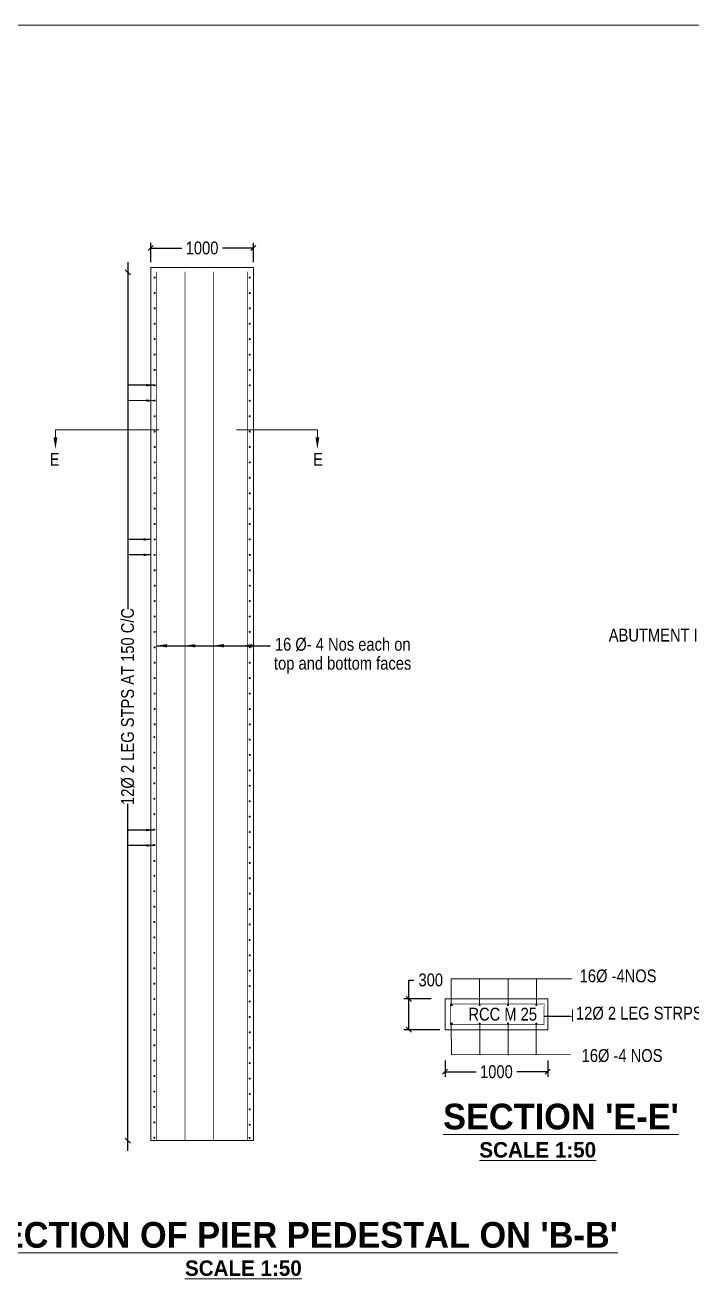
# Model space of a CAD drawing. Header units: millimetres. Extents: x 856385 to 958457, y -77744 to -16204.
# Drawn here: x 874687 to 887676, y -40616 to -16204 of the extents above; entities that cross this region are included whole.
import ezdxf

# ---------------------------------------------------------------- set-up
doc = ezdxf.new("R2010")
doc.units = ezdxf.units.MM
doc.header["$LTSCALE"] = 300
doc.header["$MEASUREMENT"] = 0
doc.layers.add('abutment', color=7, linetype='Continuous')
doc.styles.add('ARIAL NARROW', font='ARIALN.TTF', dxfattribs={"height": 250})
doc.styles.add('arn', font='ARIALN.TTF')
doc.styles.add('CITYBLUEPR', font='cityb___.ttf')
doc.dimstyles.get("Standard").update_dxf_attribs({"dimtxt": 200, "dimasz": 200, "dimexe": 0.18, "dimexo": 0.0625, "dimgap": 0.09, "dimtad": 0, "dimdec": 0, "dimzin": 0, "dimdsep": 46, "dimtxsty": 'ARIAL NARROW', "dimcen": 0.0851, "dimdle": 0.1, "dimse1": 1, "dimse2": 1, "dimadec": 0, "dimazin": 0, "dimtfac": 1, "dimtdec": 0, "dimtofl": 0, "dimtmove": 0, "dimatfit": 3, "dimfxl": 1, "dimtolj": 1, "dimtzin": 0, "dimarcsym": 0})
doc.dimstyles.new('STANDARD$0', dxfattribs={"dimscale": 88.888889, "dimtxt": 0.02, "dimasz": 0.02, "dimexe": 0.05, "dimexo": 0.1, "dimgap": 0.002, "dimtad": 2, "dimdec": 0, "dimzin": 1, "dimdsep": 46, "dimtxsty": 'Standard', "dimcen": 0.09, "dimadec": 0, "dimazin": 0, "dimtfac": 1, "dimtdec": 4, "dimtofl": 0, "dimtmove": 0, "dimatfit": 3, "dimfxl": 1, "dimtolj": 1, "dimtzin": 1, "dimarcsym": 0})
doc.dimstyles.new('STANDARD$7', dxfattribs={"dimtxt": 2, "dimasz": 2, "dimexe": 1.25, "dimexo": 0.625, "dimtad": 1, "dimdec": 0, "dimlfac": 0.5, "dimdsep": 46, "dimtxsty": 'ARIAL NARROW', "dimcen": 2.5, "dimdle": 0.1, "dimse1": 1, "dimse2": 1, "dimadec": 0, "dimazin": 0, "dimtfac": 1, "dimtdec": 0, "dimtmove": 0, "dimatfit": 3, "dimfxl": 1, "dimtolj": 1, "dimtzin": 0, "dimarcsym": 0})

# ---------------------------------------------------------------- blocks, each defined once
blk = doc.blocks.new('_Oblique')
at = {"color": 0, "linetype": 'ByBlock', "lineweight": -2}
blk.add_line((-0.5, -0.5), (0.5, 0.5), dxfattribs=at)
blk = doc.blocks.new('*D6')
at = {"layer": 'abutment', "color": 0, "linetype": 'ByBlock', "lineweight": -2, "transparency": 16777216}
for p, q in [((882162, -35164), (882162, -34796)), ((882162, -34796), (882262, -34796)), ((882598, -35164), (882062, -35164)), ((882162, -35764), (882162, -35164)), ((882768, -35764), (882062, -35764))]:
    blk.add_line(p, q, dxfattribs=at)
at = {"layer": 'Defpoints', "color": 0, "linetype": 'ByBlock', "lineweight": 9, "transparency": 16777216}
for p in [(882698, -35164), (882162, -35764), (882868, -35764)]:
    blk.add_point(p, dxfattribs=at)
at = {"layer": 'abutment', "color": 0, "linetype": 'ByBlock', "lineweight": -2, "transparency": 16777216, "xscale": 100, "yscale": 100, "zscale": 100}
for p, rotation in [((882162, -35164), 90), ((882162, -35764), 270)]:
    blk.add_blockref('_Oblique', p, dxfattribs=dict(at, rotation=rotation))
at = {"layer": 'abutment', "color": 0, "linetype": 'ByBlock', "lineweight": 13, "transparency": 16777216, "insert": (882589, -34796), "char_height": 250, "attachment_point": 5, "style": 'ARIAL NARROW'}
blk.add_mtext('\\A1;300', dxfattribs=at)
blk = doc.blocks.new('*D7')
at = {"layer": 'abutment', "color": 0, "linetype": 'ByBlock', "lineweight": -2, "transparency": 16777216}
for p, q in [((876688, -20819), (876688, -27573)), ((876688, -38122), (876688, -31367))]:
    blk.add_line(p, q, dxfattribs=at)
at = {"layer": 'Defpoints', "color": 0, "linetype": 'ByBlock', "lineweight": 9, "transparency": 16777216}
for p in [(877030, -21019), (876688, -37922), (877135, -37922)]:
    blk.add_point(p, dxfattribs=at)
at = {"layer": 'abutment', "color": 0, "linetype": 'ByBlock', "lineweight": -2, "transparency": 16777216, "xscale": 100, "yscale": 100, "zscale": 100}
for p, rotation in [((876688, -21019), 90), ((876688, -37922), 270)]:
    blk.add_blockref('_Oblique', p, dxfattribs=dict(at, rotation=rotation))
at = {"layer": 'abutment', "color": 0, "linetype": 'ByBlock', "lineweight": 13, "transparency": 16777216, "insert": (876688, -29470), "char_height": 250, "attachment_point": 5, "rotation": 90, "style": 'arn'}
blk.add_mtext('\\A1;12%%C 2 LEG STPS AT 150 C/C', dxfattribs=at)
blk = doc.blocks.new('*D88')
at = {"layer": 'abutment', "color": 0, "linetype": 'ByBlock', "lineweight": -2, "transparency": 16777216}
for p, q in [((877135, -20822), (877135, -20444)), ((879135, -20822), (879135, -20444)), ((877135, -20544), (877738, -20544)), ((879135, -20544), (878531, -20544))]:
    blk.add_line(p, q, dxfattribs=at)
at = {"layer": 'Defpoints', "color": 0, "linetype": 'ByBlock', "lineweight": 9, "transparency": 16777216}
for p in [(879135, -20544), (877135, -20922), (879135, -20922)]:
    blk.add_point(p, dxfattribs=at)
at = {"layer": 'abutment', "color": 0, "linetype": 'ByBlock', "lineweight": -2, "transparency": 16777216, "xscale": 100, "yscale": 100, "zscale": 100, "rotation": 180}
blk.add_blockref('_Oblique', (877135, -20544), dxfattribs=at)
at = {"layer": 'abutment', "color": 0, "linetype": 'ByBlock', "lineweight": -2, "transparency": 16777216, "xscale": 100, "yscale": 100, "zscale": 100}
blk.add_blockref('_Oblique', (879135, -20544), dxfattribs=at)
at = {"layer": 'abutment', "color": 0, "linetype": 'ByBlock', "lineweight": 13, "transparency": 16777216, "insert": (878135, -20544), "char_height": 250, "attachment_point": 5, "style": 'ARIAL NARROW'}
blk.add_mtext('\\A1;1000', dxfattribs=at)
blk = doc.blocks.new('*D9')
at = {"layer": 'abutment', "color": 0, "linetype": 'ByBlock', "lineweight": -2, "transparency": 16777216}
for p, q in [((882868, -36363), (882868, -36682)), ((884868, -36363), (884868, -36682)), ((882868, -36582), (883472, -36582)), ((884868, -36582), (884264, -36582))]:
    blk.add_line(p, q, dxfattribs=at)
at = {"layer": 'Defpoints', "color": 0, "linetype": 'ByBlock', "lineweight": 9, "transparency": 16777216}
for p in [(882868, -36263), (884868, -36263), (884868, -36582)]:
    blk.add_point(p, dxfattribs=at)
at = {"layer": 'abutment', "color": 0, "linetype": 'ByBlock', "lineweight": -2, "transparency": 16777216, "xscale": 100, "yscale": 100, "zscale": 100, "rotation": 180}
blk.add_blockref('_Oblique', (882868, -36582), dxfattribs=at)
at = {"layer": 'abutment', "color": 0, "linetype": 'ByBlock', "lineweight": -2, "transparency": 16777216, "xscale": 100, "yscale": 100, "zscale": 100}
blk.add_blockref('_Oblique', (884868, -36582), dxfattribs=at)
at = {"layer": 'abutment', "color": 0, "linetype": 'ByBlock', "lineweight": 13, "transparency": 16777216, "insert": (883868, -36582), "char_height": 250, "attachment_point": 5, "style": 'ARIAL NARROW'}
blk.add_mtext('\\A1;1000', dxfattribs=at)

msp = doc.modelspace()

# ---------------------------------------------------------------- linework, layer by layer
at = {"layer": 'abutment', "linetype": 'ByBlock', "lineweight": 13}
for p, q in [((958457.3, -16203.7), (856384.6, -16203.7)), ((877134.6, -20921.9), (879134.6, -20921.9)), ((877134.6, -20921.9), (877134.6, -37921.9)), ((879134.6, -20921.9), (879134.6, -29921.9)), ((879134.6, -20921.9), (879134.6, -37921.9)), ((875278.5, -24082.7), (877293.7, -24082.7)), ((875278.5, -24232.7), (875278.5, -24082.7)), ((880380.7, -24082.7), (878807.3, -24082.7)), ((880380.7, -24232.7), (880380.7, -24082.7)), ((882989.7, -34770.6), (885336, -34770.6)), ((882989.7, -35295.3), (882989.7, -34770.6)), ((883541.7, -35295.3), (883541.7, -34770.6)), ((884093.7, -35295.3), (884093.7, -34770.6)), ((884645.7, -35295.3), (884645.7, -34770.6)), ((882868.3, -35164.2), (884868.3, -35164.2)), ((882868.3, -35764.2), (882868.3, -35164.2)), ((884868.3, -35764.2), (884868.3, -35164.2)), ((885347.6, -35510.1), (885347.6, -35372.6)), ((882989.7, -35633.1), (882992.8, -36250.9)), ((883547.6, -35633.1), (883547.6, -36248)), ((885309, -35502.5), (885347.6, -35510.1)), ((885347.6, -35510.1), (885347.6, -35601.1)), ((884868.3, -35764.2), (882868.3, -35764.2)), ((884098.4, -35643.1), (884098.4, -36258)), ((884645.4, -35664.2), (884645.4, -36248)), ((882992.9, -36250.9), (885310.2, -36248.9)), ((877134.6, -37921.9), (879134.6, -37921.9))]:
    msp.add_line(p, q, dxfattribs=at)
at = {"layer": 'abutment', "linetype": 'ByBlock', "lineweight": 13, "const_width": 20}
for points in [[(877221.2, -21118.6, -1), (877201.2, -21118.6, -1)], [(879073.5, -21118.6, -1), (879053.5, -21118.6, -1)], [(877221.2, -21418.6, -1), (877201.2, -21418.6, -1)], [(879073.5, -21418.6, -1), (879053.5, -21418.6, -1)], [(877221.2, -21718.6, -1), (877201.2, -21718.6, -1)], [(879073.5, -21718.6, -1), (879053.5, -21718.6, -1)], [(877221.2, -22018.6, -1), (877201.2, -22018.6, -1)], [(879073.5, -22018.6, -1), (879053.5, -22018.6, -1)], [(877221.2, -22318.6, -1), (877201.2, -22318.6, -1)], [(879073.5, -22318.6, -1), (879053.5, -22318.6, -1)], [(877221.2, -22618.6, -1), (877201.2, -22618.6, -1)], [(879073.5, -22618.6, -1), (879053.5, -22618.6, -1)], [(877221.2, -22918.6, -1), (877201.2, -22918.6, -1)], [(879073.5, -22918.6, -1), (879053.5, -22918.6, -1)], [(877221.2, -23218.6, -1), (877201.2, -23218.6, -1)], [(879073.5, -23218.6, -1), (879053.5, -23218.6, -1)], [(877221.2, -23518.6, -1), (877201.2, -23518.6, -1)], [(879073.5, -23518.6, -1), (879053.5, -23518.6, -1)], [(877221.2, -23818.6, -1), (877201.2, -23818.6, -1)], [(879073.5, -23818.6, -1), (879053.5, -23818.6, -1)], [(877221.2, -24118.6, -1), (877201.2, -24118.6, -1)], [(879073.5, -24118.6, -1), (879053.5, -24118.6, -1)], [(877221.2, -24418.6, -1), (877201.2, -24418.6, -1)], [(879073.5, -24418.6, -1), (879053.5, -24418.6, -1)], [(877221.2, -24718.6, -1), (877201.2, -24718.6, -1)], [(879073.5, -24718.6, -1), (879053.5, -24718.6, -1)], [(877221.2, -25018.6, -1), (877201.2, -25018.6, -1)], [(879073.5, -25018.6, -1), (879053.5, -25018.6, -1)], [(877221.2, -25318.6, -1), (877201.2, -25318.6, -1)], [(879073.5, -25318.6, -1), (879053.5, -25318.6, -1)], [(877221.2, -25618.6, -1), (877201.2, -25618.6, -1)], [(879073.5, -25618.6, -1), (879053.5, -25618.6, -1)], [(877221.2, -25918.6, -1), (877201.2, -25918.6, -1)], [(879073.5, -25918.6, -1), (879053.5, -25918.6, -1)], [(877221.2, -26218.6, -1), (877201.2, -26218.6, -1)], [(879073.5, -26218.6, -1), (879053.5, -26218.6, -1)], [(877221.2, -26518.6, -1), (877201.2, -26518.6, -1)], [(879073.5, -26518.6, -1), (879053.5, -26518.6, -1)], [(877221.2, -26818.6, -1), (877201.2, -26818.6, -1)], [(879073.5, -26818.6, -1), (879053.5, -26818.6, -1)], [(877221.2, -27118.6, -1), (877201.2, -27118.6, -1)], [(879073.5, -27118.6, -1), (879053.5, -27118.6, -1)], [(877221.2, -27418.6, -1), (877201.2, -27418.6, -1)], [(879073.5, -27418.6, -1), (879053.5, -27418.6, -1)], [(877221.2, -27718.6, -1), (877201.2, -27718.6, -1)], [(879073.5, -27718.6, -1), (879053.5, -27718.6, -1)], [(877221.2, -28018.6, -1), (877201.2, -28018.6, -1)], [(879073.5, -28018.6, -1), (879053.5, -28018.6, -1)], [(877221.2, -28318.6, -1), (877201.2, -28318.6, -1)], [(879073.5, -28318.6, -1), (879053.5, -28318.6, -1)], [(877221.2, -28618.6, -1), (877201.2, -28618.6, -1)], [(879073.5, -28618.6, -1), (879053.5, -28618.6, -1)], [(877221.2, -28918.6, -1), (877201.2, -28918.6, -1)], [(879073.5, -28918.6, -1), (879053.5, -28918.6, -1)], [(877221.2, -29218.6, -1), (877201.2, -29218.6, -1)], [(879073.5, -29218.6, -1), (879053.5, -29218.6, -1)], [(877221.2, -29518.6, -1), (877201.2, -29518.6, -1)], [(879073.5, -29518.6, -1), (879053.5, -29518.6, -1)], [(877221.2, -29818.6, -1), (877201.2, -29818.6, -1)], [(879073.5, -29818.6, -1), (879053.5, -29818.6, -1)], [(877214.6, -30067.2, -1), (877194.6, -30067.2, -1)], [(879073.5, -30114.7, -1), (879053.5, -30114.7, -1)], [(877214.6, -30367.2, -1), (877194.6, -30367.2, -1)], [(879073.5, -30414.7, -1), (879053.5, -30414.7, -1)], [(877214.6, -30667.2, -1), (877194.6, -30667.2, -1)], [(879073.5, -30714.7, -1), (879053.5, -30714.7, -1)], [(877214.6, -30967.2, -1), (877194.6, -30967.2, -1)], [(879073.5, -31014.7, -1), (879053.5, -31014.7, -1)], [(877214.6, -31267.2, -1), (877194.6, -31267.2, -1)], [(879073.5, -31314.7, -1), (879053.5, -31314.7, -1)], [(877214.6, -31567.2, -1), (877194.6, -31567.2, -1)], [(879073.5, -31614.7, -1), (879053.5, -31614.7, -1)], [(877214.6, -31867.2, -1), (877194.6, -31867.2, -1)], [(879073.5, -31914.7, -1), (879053.5, -31914.7, -1)], [(877214.6, -32167.2, -1), (877194.6, -32167.2, -1)], [(879073.5, -32214.7, -1), (879053.5, -32214.7, -1)], [(877217.1, -32476.7, -1), (877197.1, -32476.7, -1)], [(879073.5, -32514.7, -1), (879053.5, -32514.7, -1)], [(877214.6, -32767.2, -1), (877194.6, -32767.2, -1)], [(879073.5, -32814.7, -1), (879053.5, -32814.7, -1)], [(877214.6, -33067.2, -1), (877194.6, -33067.2, -1)], [(879073.5, -33114.7, -1), (879053.5, -33114.7, -1)], [(877214.6, -33367.2, -1), (877194.6, -33367.2, -1)], [(879073.5, -33414.7, -1), (879053.5, -33414.7, -1)], [(877214.6, -33667.2, -1), (877194.6, -33667.2, -1)], [(879073.5, -33714.7, -1), (879053.5, -33714.7, -1)], [(877214.6, -33967.2, -1), (877194.6, -33967.2, -1)], [(879073.5, -34014.7, -1), (879053.5, -34014.7, -1)], [(877214.6, -34267.2, -1), (877194.6, -34267.2, -1)], [(879073.5, -34314.7, -1), (879053.5, -34314.7, -1)], [(877214.6, -34567.2, -1), (877194.6, -34567.2, -1)], [(879073.5, -34614.7, -1), (879053.5, -34614.7, -1)], [(877214.6, -34867.2, -1), (877194.6, -34867.2, -1)], [(879073.5, -34914.7, -1), (879053.5, -34914.7, -1)], [(877214.6, -35167.2, -1), (877194.6, -35167.2, -1)], [(879073.5, -35214.7, -1), (879053.5, -35214.7, -1)], [(883009.3, -35285.3, -1), (882989.3, -35285.3, -1)], [(883551.7, -35285.3, -1), (883531.7, -35285.3, -1)], [(884103.7, -35285.3, -1), (884083.7, -35285.3, -1)], [(884655.7, -35285.3, -1), (884635.7, -35285.3, -1)], [(877214.6, -35467.2, -1), (877194.6, -35467.2, -1)], [(879073.5, -35514.7, -1), (879053.5, -35514.7, -1)], [(883009.3, -35643.1, 1), (882989.3, -35643.1, 1)], [(883551.7, -35643.1, 1), (883531.7, -35643.1, 1)], [(884103.7, -35643.1, 1), (884083.7, -35643.1, 1)], [(884655.7, -35643.1, 1), (884635.7, -35643.1, 1)], [(877214.6, -35767.2, -1), (877194.6, -35767.2, -1)], [(879073.5, -35814.7, -1), (879053.5, -35814.7, -1)], [(877214.6, -36067.2, -1), (877194.6, -36067.2, -1)], [(879073.5, -36114.7, -1), (879053.5, -36114.7, -1)], [(877214.6, -36367.2, -1), (877194.6, -36367.2, -1)], [(879073.5, -36414.7, -1), (879053.5, -36414.7, -1)], [(877214.6, -36667.2, -1), (877194.6, -36667.2, -1)], [(879073.5, -36714.7, -1), (879053.5, -36714.7, -1)], [(877214.6, -36967.2, -1), (877194.6, -36967.2, -1)], [(879073.5, -37014.7, -1), (879053.5, -37014.7, -1)], [(877214.6, -37267.2, -1), (877194.6, -37267.2, -1)], [(879073.5, -37314.7, -1), (879053.5, -37314.7, -1)], [(877214.6, -37567.2, -1), (877194.6, -37567.2, -1)], [(879073.5, -37614.7, -1), (879053.5, -37614.7, -1)], [(877214.6, -37867.2, -1), (877194.6, -37867.2, -1)], [(879069.5, -37870.8, -1), (879049.5, -37870.8, -1)]]:
    msp.add_lwpolyline(points, format="xyb", close=True, dxfattribs=at)
at = {"layer": 'abutment', "linetype": 'ByBlock', "lineweight": 13, "const_width": 12.5}
for points in [[(877250.1, -21001.9), (877250.1, -37921.9)], [(877805.1, -21001.9), (877805.1, -37921.9)], [(878360.1, -21001.9), (878360.1, -37921.9)], [(879025.1, -21001.9), (879025.1, -37921.9)]]:
    msp.add_lwpolyline(points, dxfattribs=at)
msp.add_lwpolyline([(882968.3, -35264.2), (884798.4, -35264.2), (884793.5, -35664.2), (882968.3, -35664.2)], close=True, dxfattribs=at)
at = {"layer": 'abutment', "linetype": 'ByBlock', "lineweight": 13}
for points in [[(875241, -24232.7), (875278.5, -24457.7), (875316, -24232.7)], [(880418.2, -24232.7), (880380.7, -24457.7), (880343.2, -24232.7)]]:
    msp.add_solid(points, dxfattribs=at)

# ---------------------------------------------------------------- texts
for s, height, style, p in [('E', 250, 'arn', (875165.6, -24783.5)), ('E', 250, 'arn', (880299.9, -24783.5)), ('16 %%C- 4 Nos each on ', 250, 'arn', (879552.9, -28384.3)), ('top and bottom faces', 250, 'arn', (879535.3, -28753)), ('16%%C -4NOS ', 250, 'arn', (885490.2, -34840.6)), ('RCC M 25', 250, 'arn', (883322.4, -35585.3)), ('12%%C 2 LEG STRPS  AT 150C/C', 250, 'arn', (885418.4, -35565.4)), ('16%%C -4 NOS', 250, 'arn', (885527.7, -36390.9)), (" %%uSECTION 'E-E'", 500, 'CITYBLUEPR', (882643.7, -37703.8)), ('%%USCALE 1:50', 300, 'CITYBLUEPR', (883535.6, -38251.8)), (" %%uSECTION OF PIER PEDESTAL ON 'B-B'", 500, 'CITYBLUEPR', (873582.1, -40007.6)), ('%%USCALE 1:50', 300, 'CITYBLUEPR', (877801.9, -40555.7))]:
    msp.add_text(s, height=height, dxfattribs=dict(at, style=style)).set_placement(p)
at = {"layer": 'abutment', "linetype": 'ByBlock', "lineweight": 13, "insert": (886056.1, -28083.1), "char_height": 250, "attachment_point": 4, "style": 'ARIAL NARROW'}
msp.add_mtext('ABUTMENT IN CC M15', dxfattribs=at)

# ---------------------------------------------------------------- dimensions: what is measured, and where the dimension line sits
at = {"layer": 'abutment', "linetype": 'ByBlock', "lineweight": 13}
for base, p1, p2, picture, middle in [((879134.6, -20544.1), (877134.6, -20921.9), (879134.6, -20921.9), '*D88', (878134.6, -20544.1)), ((884868.3, -36582.3), (882868.3, -36263.3), (884868.3, -36263.3), '*D9', (883868.3, -36582.3))]:
    dim = msp.add_linear_dim(base=base, p1=p1, p2=p2, text='1000', dimstyle='STANDARD$0', override={"dimscale": 1, "dimtxt": 250, "dimasz": 100, "dimexe": 100, "dimexo": 100, "dimgap": 100, "dimtad": 0, "dimtoh": 1, "dimzin": 0, "dimtxsty": 'ARIAL NARROW', "dimblk1": 'Oblique', "dimblk2": 'Oblique', "dimsah": 1, "dimtzin": 0}, dxfattribs=at)
    dim.commit()
    dim.dimension.update_dxf_attribs({"geometry": picture, "text_midpoint": middle})
dim = msp.add_linear_dim(base=(876687.9, -37921.9), p1=(877029.8, -21018.6), p2=(877134.6, -37921.9), angle=90, text='12%%C 2 LEG STPS AT 150 C/C', dimstyle='Standard', override={"dimtxt": 250, "dimasz": 100, "dimtih": 0, "dimdec": 0, "dimtxsty": 'arn', "dimblk1": 'Oblique', "dimblk2": 'Oblique', "dimsah": 1, "dimdle": 200, "dimse1": 1, "dimse2": 1}, dxfattribs=at)
dim.commit()
dim.dimension.update_dxf_attribs({"geometry": '*D7', "text_midpoint": (876687.9, -29470.2)})
dim = msp.add_linear_dim(base=(882162.5, -35764.2), p1=(882698, -35164.2), p2=(882868.3, -35764.2), angle=90, text='300', dimstyle='STANDARD$0', override={"dimscale": 1, "dimtxt": 250, "dimasz": 100, "dimexe": 100, "dimexo": 100, "dimgap": 100, "dimtad": 0, "dimtoh": 1, "dimzin": 0, "dimtxsty": 'ARIAL NARROW', "dimblk1": 'Oblique', "dimblk2": 'Oblique', "dimsah": 1, "dimtzin": 0}, dxfattribs=at)
dim.commit()
dim.dimension.update_dxf_attribs({"geometry": '*D6', "text_midpoint": (882588.6, -34795.7), "dimtype": 160})

# ---------------------------------------------------------------- leaders
for points, dimstyle, override in [([(877199, -23214.9), (876681, -23216.7)], 'Standard', {"dimtxt": 100, "dimasz": 150}), ([(877199, -23514.9), (876681, -23516.7)], 'Standard', {"dimtxt": 100, "dimasz": 150}), ([(877142.4, -26217.5), (876687.9, -26219.3)], 'Standard', {"dimtxt": 100, "dimasz": 150}), ([(877142.4, -26517.5), (876687.9, -26519.1)], 'Standard', {"dimtxt": 100, "dimasz": 150}), ([(877250.1, -28287.6), (877805.1, -28289.5)], 'STANDARD$7', {"dimtxt": 200, "dimasz": 200, "dimexe": 0.18, "dimexo": 0.0625, "dimgap": 0.09, "dimtad": 0, "dimtoh": 1, "dimlfac": 1, "dimzin": 0, "dimtxsty": 'arn', "dimcen": 0.09, "dimdle": 200, "dimse1": 1, "dimse2": 1, "dimtdec": 4, "dimtofl": 0}), ([(877805.1, -28287.6), (878360.1, -28289.5)], 'STANDARD$7', {"dimtxt": 200, "dimasz": 200, "dimexe": 0.18, "dimexo": 0.0625, "dimgap": 0.09, "dimtad": 0, "dimtoh": 1, "dimlfac": 1, "dimzin": 0, "dimtxsty": 'arn', "dimcen": 0.09, "dimdle": 200, "dimse1": 1, "dimse2": 1, "dimtdec": 4, "dimtofl": 0}), ([(878360.1, -28287.6), (878915.1, -28289.5)], 'STANDARD$7', {"dimtxt": 200, "dimasz": 200, "dimexe": 0.18, "dimexo": 0.0625, "dimgap": 0.09, "dimtad": 0, "dimtoh": 1, "dimlfac": 1, "dimzin": 0, "dimtxsty": 'arn', "dimcen": 0.09, "dimdle": 200, "dimse1": 1, "dimse2": 1, "dimtdec": 4, "dimtofl": 0}), ([(878915.1, -28287.6), (879470.1, -28289.5)], 'STANDARD$7', {"dimtxt": 200, "dimasz": 200, "dimexe": 0.18, "dimexo": 0.0625, "dimgap": 0.09, "dimtad": 0, "dimtoh": 1, "dimlfac": 1, "dimzin": 0, "dimtxsty": 'arn', "dimcen": 0.09, "dimdle": 200, "dimse1": 1, "dimse2": 1, "dimtdec": 4, "dimtofl": 0}), ([(877202.3, -31876), (876687.9, -31877.8)], 'Standard', {"dimtxt": 100, "dimasz": 150}), ([(877202.3, -32176), (876687.9, -32177.8)], 'Standard', {"dimtxt": 100, "dimasz": 150}), ([(884789.1, -35502.5), (885309, -35502.5)], 'STANDARD$7', {"dimtxt": 200, "dimasz": 100, "dimexe": 0.18, "dimexo": 0.0625, "dimgap": 0.09, "dimtad": 0, "dimtoh": 1, "dimlfac": 1, "dimzin": 0, "dimtxsty": 'arn', "dimcen": 0.09, "dimdle": 200, "dimse1": 1, "dimse2": 1, "dimtdec": 4, "dimtofl": 0})]:
    msp.add_leader(points, dimstyle=dimstyle, override=override, dxfattribs=at)

doc.saveas('drawing.dxf')
